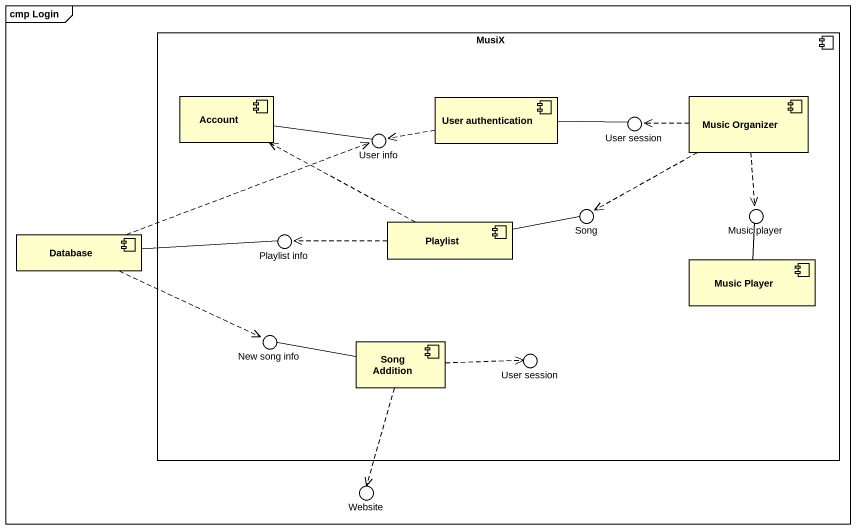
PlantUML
@startuml
mainframe cmp Login
component MusiX {
  component Account
  component "User authentication" as User_authentication
  component "Music Organizer" as Music_Organizer
  component Playlist
  component "Music Player" as Music_Player
  component "Song Addition" as Song_Addition
}
() "User session" as User_session
() "User info" as User_info
() Song
() "Music player" as Music_player
component "Database" as Database_
() "Playlist info" as Playlist_info
() "New song info" as New_song_info
() "User session" as User_session_2
() Website
MusiX -up- User_session
MusiX -up- User_info
MusiX -right- Song
MusiX -right- Music_player
MusiX -left- Playlist_info
MusiX -left- New_song_info
MusiX -- User_session_2
Account -right- User_info
User_authentication -right- User_session
User_authentication .left.> User_info
Music_Organizer .left.> User_session
Music_Organizer .left.> Song
Music_Organizer ..> Music_player
Database_ .right.> User_info
Database_ -right- Playlist_info
Database_ .right.> New_song_info
Playlist .left.> Account
Playlist -right- Song
Playlist .left.> Playlist_info
Music_Player -up- Music_player
Song_Addition -left- New_song_info
Song_Addition .right.> User_session_2
Song_Addition ..> Website
@enduml
